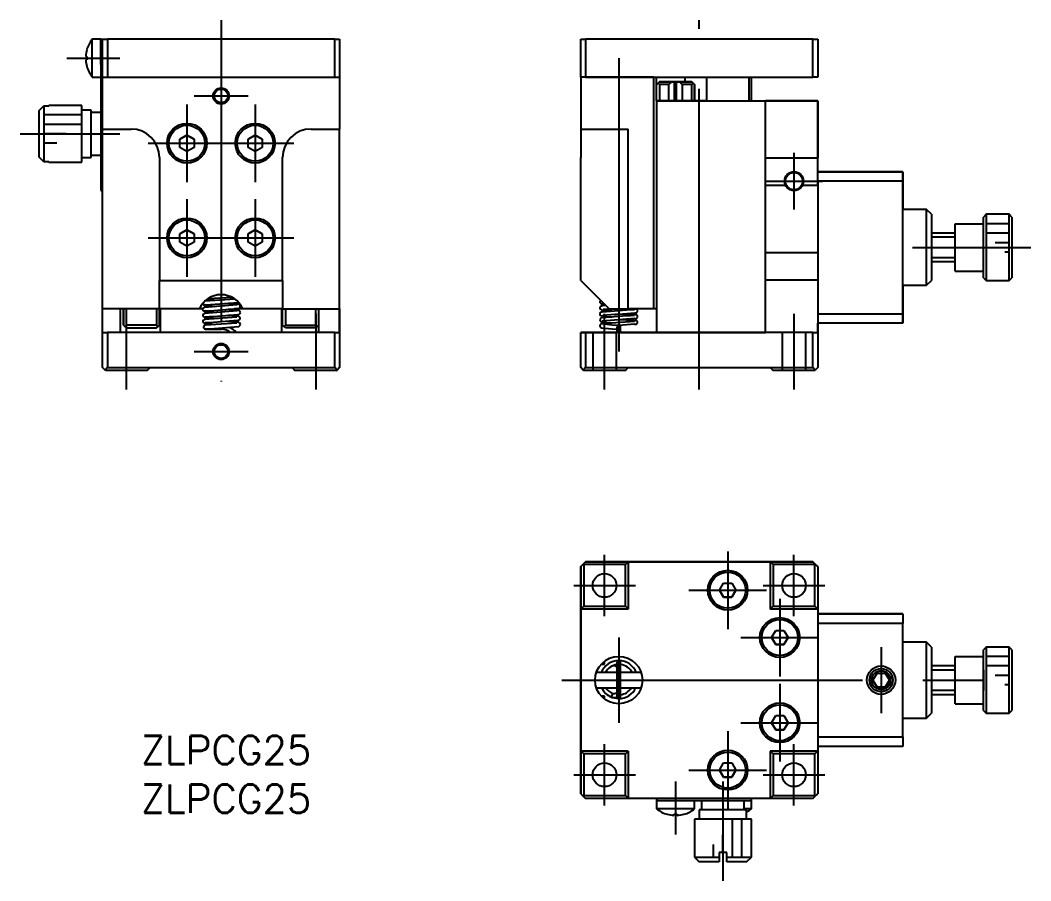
# Model space of a CAD drawing. Extents: x -72 to 149, y -67 to 79.
# Drawn here: x -71.7 to 35, y -66.9 to 24 of the extents above; entities that cross this region are included whole.
import ezdxf

# ---------------------------------------------------------------- set-up
doc = ezdxf.new("R2010")
doc.units = 0
doc.linetypes.add('CENTER', pattern=[50.8, 31.75, -6.35, 6.35, -6.35])
doc.linetypes.add('DASHED', pattern=[19.05, 12.7, -6.35])
doc.layers.get('0').update_dxf_attribs({"linetype": 'CONTINUOUS'})
doc.layers.add('CENTER', color=1, linetype='CENTER')
doc.styles.get("Standard").update_dxf_attribs({"font": 'txt.shx', "height": 3, "bigfont": 'bigfont.shx'})

msp = doc.modelspace()

# ---------------------------------------------------------------- linework, layer by layer
at = {"color": 7, "linetype": 'CONTINUOUS'}
for p, q in [((-64.09, 18), (-64.09, 22)), ((-63.19, 22), (-64.09, 22)), ((-63.19, 19.32), (-63.19, 22)), ((-63.19, 22), (-62.99, 22)), ((-63.19, 22), (-63.19, 19.32)), ((-62.99, 18), (-62.99, 22)), ((-62.99, 22), (-62.49, 22)), ((-38.49, 22), (-62.49, 22)), ((-62.49, 22), (-62.49, 18)), ((-38.49, 22), (-37.99, 22)), ((-38.49, 18), (-38.49, 22)), ((-37.99, 22), (-37.99, 18)), ((-12.5, 18), (-12.5, 22)), ((-12.5, 22), (-12, 22)), ((12, 22), (-12, 22)), ((-12, 22), (-12, 18)), ((12, 18), (12, 22)), ((12, 22), (12.5, 22)), ((12.5, 22), (12.5, 18)), ((-64.67, 20.89), (-64.66, 20.89)), ((-64.78, 20.18), (-64.66, 20.18)), ((-64.66, 19.82), (-64.78, 19.82)), ((-64.66, 20.18), (-64.66, 19.82)), ((-63.19, 19.32), (-63.19, 7.32)), ((-64.66, 19.11), (-64.67, 19.11)), ((-64.09, 18), (-63.19, 18)), ((-62.99, 12.5), (-62.99, 18)), ((-62.99, 18), (-62.49, 18)), ((-62.49, 18), (-51.57, 18)), ((-62.49, 18), (-51.57, 18)), ((-51.57, 18), (-49.42, 18)), ((-51.57, 18), (-49.42, 18)), ((-49.42, 18), (-38.49, 18)), ((-49.42, 18), (-38.49, 18)), ((-38.49, 18), (-37.99, 18)), ((-37.99, 18), (-37.99, 12.5)), ((-12.5, 18), (-12.5, 12.5)), ((-12, 18), (-12.5, 18)), ((-12, 18), (-4.8, 18)), ((-4.8, 18), (-12, 18)), ((-4.8, -6.5), (-4.8, 18)), ((-4.8, 18), (1.93, 18)), ((-4.5, 15.5), (-4.5, 18)), ((-4.35, 17.35), (-4.5, 17.2)), ((-4.2, 17.5), (-4.35, 17.35)), ((-4.35, 17.35), (-4.2, 17.2)), ((-3.3, 17.5), (-4.2, 17.5)), ((-4.2, 17.5), (-2.9, 17.5)), ((-4.2, 17.2), (-4.2, 15.5)), ((-3.2, 17.2), (-4.2, 17.2)), ((-2.4, 17.5), (-3.3, 17.5)), ((-3.2, 17.2), (-2.9, 17.5)), ((-3.2, 15.5), (-3.2, 17.2)), ((-2.9, 17.5), (-2.6, 17.5)), ((-2.6, 15.5), (-2.6, 17.5)), ((-2.6, 15.5), (-2.6, 17.5)), ((-2.6, 17.5), (-2.4, 17.5)), ((-2.4, 15.5), (-2.4, 17.5)), ((-1.7, 17.5), (-2.4, 17.5)), ((-2.4, 17.5), (-2.1, 17.5)), ((-2.1, 17.5), (-0.8, 17.5)), ((-2.1, 17.5), (-1.8, 17.2)), ((-1.8, 17.2), (-1.8, 15.5)), ((-0.8, 17.2), (-1.8, 17.2)), ((-0.8, 17.5), (-1.7, 17.5)), ((-1.5, 17.5), (-1.5, 18)), ((-0.8, 17.5), (-0.65, 17.35)), ((-0.65, 17.35), (-0.8, 17.5)), ((-0.8, 17.2), (-0.65, 17.35)), ((-0.8, 15.5), (-0.8, 17.2)), ((-0.65, 17.35), (-0.5, 17.2)), ((-0.5, 17.2), (-0.65, 17.35)), ((-0.5, 15.5), (-0.5, 17.2)), ((-0.5, 17.2), (-0.5, 15.5)), ((0.75, 18), (0.75, 15.5)), ((1.93, 18), (4.08, 18)), ((4.08, 18), (12, 18)), ((5.25, 15.5), (5.25, 18)), ((5.5, 15.5), (5.5, 18)), ((12.5, 18), (12, 18)), ((-69.69, 14.47), (-69.19, 14.97)), ((-69.19, 14.97), (-69.19, 9.03)), ((-69.19, 14.97), (-68.69, 14.97)), ((-65.19, 15), (-68.69, 15)), ((-68.69, 14.97), (-68.69, 15)), ((-65.19, 9), (-65.19, 15)), ((-4.5, 15.5), (-4.5, -9)), ((-4.5, 15.5), (7, 15.5)), ((-0.5, 15.5), (-4.5, 15.5)), ((0, 15.5), (-0.5, 15.5)), ((-0.5, 15.5), (0, 15.5)), ((-0.5, 15.5), (0, 15.5)), ((0.75, 15.5), (0, 15.5)), ((0, 15.5), (5.5, 15.5)), ((0, 15.5), (0.75, 15.5)), ((5.25, 15.5), (5.5, 15.5)), ((5.5, 15.5), (5.25, 15.5)), ((5.5, 15.5), (7, 15.5)), ((7, -9), (7, 15.5)), ((7, 9.47), (7, 15.5)), ((7, 15.5), (12.5, 15.5)), ((12.5, 15.5), (7, 15.5)), ((12.5, 9.47), (12.5, 15.5)), ((12.5, 15.5), (12.5, 9.47)), ((-69.69, 9.53), (-69.69, 14.47)), ((-65.19, 14), (-69.19, 14)), ((-64.19, 14.5), (-65.19, 14.5)), ((-64.19, 9.5), (-64.19, 14.5)), ((-63.19, 14.25), (-64.19, 14.25)), ((-65.19, 13), (-69.19, 13)), ((-66.84, 12), (-69.19, 12)), ((-62.99, -6.5), (-62.99, 12.5)), ((-62.99, 12.5), (-59.99, 12.5)), ((-54.09, 11.87), (-54.84, 11.43)), ((-54.84, 11.43), (-54.09, 11.87)), ((-53.34, 11.43), (-54.09, 11.87)), ((-54.09, 11.87), (-53.34, 11.43)), ((-46.89, 11.87), (-47.64, 11.43)), ((-47.64, 11.43), (-46.89, 11.87)), ((-46.14, 11.43), (-46.89, 11.87)), ((-46.89, 11.87), (-46.14, 11.43)), ((-40.99, 12.5), (-37.99, 12.5)), ((-37.99, -6.5), (-37.99, 12.5)), ((-12.5, 12.5), (-12.5, 9.5)), ((-12.5, 12.5), (-7.5, 12.5)), ((-7.5, -6.5), (-7.5, 12.5)), ((12.5, 12.5), (12.5, 9.5)), ((12.5, 12.5), (12.5, 9.5)), ((-67.84, 11), (-69.19, 11)), ((-54.84, 10.57), (-54.84, 11.43)), ((-53.34, 11.43), (-53.34, 10.57)), ((-47.64, 10.57), (-47.64, 11.43)), ((-46.14, 11.43), (-46.14, 10.57)), ((-64.19, 9.75), (-63.19, 9.75)), ((-54.09, 10.13), (-54.84, 10.57)), ((-53.34, 10.57), (-54.09, 10.13)), ((-46.89, 10.13), (-47.64, 10.57)), ((-46.14, 10.57), (-46.89, 10.13)), ((7, 5.9), (7, 10.1)), ((7, 9.47), (7, 10.1)), ((-69.19, 9.03), (-69.69, 9.53)), ((-68.69, 9.03), (-69.19, 9.03)), ((-68.69, 9), (-68.69, 9.03)), ((-68.69, 9), (-65.19, 9)), ((-65.19, 9.5), (-64.19, 9.5)), ((-56.99, 9.5), (-56.99, -3.5)), ((-43.99, -3.5), (-43.99, 9.5)), ((-12.5, -3.5), (-12.5, 9.5)), ((7, 9.47), (12.5, 9.47)), ((12.5, 8), (12.5, 9.47)), ((12.5, 7.55), (12.5, 9.47)), ((21.5, 8), (12.5, 8)), ((12.5, 8), (21.5, 8)), ((12.5, 7), (12.5, 7.55)), ((12.5, 7), (12.5, 7.55)), ((21.5, 7), (21.5, 8)), ((21.5, 8), (21.5, 7)), ((-63.19, 7.32), (-63.19, 6)), ((7, -0.53), (7, 6.53)), ((9.12, 6.53), (7, 6.53)), ((7, 5.9), (7, 6.53)), ((12.5, 6.53), (10.88, 6.53)), ((21.5, 7), (12.5, 7)), ((12.5, 6.53), (12.5, 7)), ((12.5, 7), (12.5, 6.53)), ((12.5, 6.53), (12.5, -0.53)), ((12.5, 6.53), (12.5, -0.53)), ((21.5, 4), (21.5, 7.1)), ((21.5, 4.09), (21.5, 7.1)), ((21.5, 2.9), (21.5, 7.1)), ((21.5, 2.9), (21.5, 7.1)), ((21.5, -7), (21.5, 7)), ((21.5, 7), (21.5, 4)), ((-63.19, 6), (-62.99, 6)), ((24, 4), (21.5, 4)), ((24, -4), (24, 4)), ((24.5, 3.5), (24, 4)), ((24.5, 3.5), (24.5, -3.5)), ((24.5, 3.5), (24.5, 1.5)), ((30.3, 3.5), (30, 3.2)), ((30.3, 3.5), (30.3, -3.5)), ((32.7, 3.5), (30.3, 3.5)), ((32.7, -3.5), (32.7, 3.5)), ((33, 3.2), (32.7, 3.5)), ((27, -2.5), (27, 2.5)), ((27, 2.5), (30, 2.5)), ((30, -3.2), (30, 3.2)), ((32.7, 2.5), (30.3, 2.5)), ((33, 3.2), (33, -3.2)), ((33, 3.2), (33, -3.2)), ((-54.09, 1.87), (-54.84, 1.43)), ((-54.84, 1.43), (-54.09, 1.87)), ((-54.84, 0.57), (-54.84, 1.43)), ((-53.34, 1.43), (-54.09, 1.87)), ((-54.09, 1.87), (-53.34, 1.43)), ((-53.34, 1.43), (-53.34, 0.57)), ((-46.89, 1.87), (-47.64, 1.43)), ((-47.64, 1.43), (-46.89, 1.87)), ((-47.64, 0.57), (-47.64, 1.43)), ((-46.14, 1.43), (-46.89, 1.87)), ((-46.89, 1.87), (-46.14, 1.43)), ((-46.14, 1.43), (-46.14, 0.57)), ((27, 1.5), (24.5, 1.5)), ((32.7, 1.5), (30.3, 1.5)), ((-54.09, 0.13), (-54.84, 0.57)), ((-53.34, 0.57), (-54.09, 0.13)), ((-46.89, 0.13), (-47.64, 0.57)), ((-46.14, 0.57), (-46.89, 0.13)), ((7, -4.1), (7, 0.1)), ((7, -0.53), (7, 0.1)), ((32.7, 0.5), (31.25, 0.5)), ((7, -0.53), (12.5, -0.53)), ((12.5, -0.53), (12.5, -3.47)), ((32.7, -0.5), (32.25, -0.5)), ((24.5, -1.5), (27, -1.5)), ((24.5, -1.5), (24.5, -3.5)), ((21.5, -7.1), (21.5, -2.9)), ((21.5, -7.1), (21.5, -2.9)), ((27, -2.5), (30, -2.5)), ((30, -3.2), (30.3, -3.5)), ((32.7, -3.5), (33, -3.2)), ((-56.99, -3.5), (-43.99, -3.5)), ((-56.99, -6.5), (-56.99, -3.5)), ((-43.99, -3.5), (-43.99, -6.5)), ((-12.5, -3.5), (-9.5, -6.5)), ((7, -9), (7, -3.47)), ((12.5, -3.47), (7, -3.47)), ((7, -4.1), (7, -3.47)), ((12.5, -3.47), (12.5, -7)), ((12.5, -3.47), (12.5, -7)), ((21.5, -4), (24, -4)), ((21.5, -7.1), (21.5, -4)), ((21.5, -7.1), (21.5, -4)), ((21.5, -4), (21.5, -7)), ((24, -4), (24.5, -3.5)), ((30.3, -3.5), (32.7, -3.5)), ((-51.86, -5.41), (-49.4, -5.26)), ((-49.3, -5.31), (-49.73, -5.28)), ((-49.05, -5.46), (-52.22, -5.69)), ((-52.1, -6.06), (-48.66, -5.81)), ((-52.03, -5.53), (-51.17, -5.59)), ((-48.62, -6.03), (-48.73, -6)), ((-48.53, -6.07), (-48.62, -6.03)), ((-48.59, -6.42), (-48.5, -6.36)), ((-48.47, -6.16), (-48.53, -6.07)), ((-48.5, -6.36), (-48.46, -6.26)), ((-48.46, -6.26), (-48.47, -6.16)), ((-10.49, -5.69), (-10.5, -5.7)), ((-10.5, -5.7), (-10.5, -5.71)), ((-10.5, -5.71), (-10.5, -5.72)), ((-10.5, -5.72), (-10.5, -5.73)), ((-10.5, -5.72), (-10.5, -5.72)), ((-10.5, -5.73), (-10.5, -5.74)), ((-10.5, -5.74), (-10.5, -5.75)), ((-10.5, -5.74), (-10.5, -5.74)), ((-10.5, -5.75), (-10.5, -5.76)), ((-10.5, -5.75), (-10.5, -5.75)), ((-10.5, -5.76), (-10.5, -5.77)), ((-10.5, -5.76), (-10.5, -5.76)), ((-10.5, -5.77), (-10.5, -5.78)), ((-10.5, -5.78), (-10.5, -5.79)), ((-10.5, -5.78), (-10.5, -5.78)), ((-10.5, -5.79), (-10.5, -5.8)), ((-10.5, -5.8), (-10.49, -5.8)), ((-10.49, -6.32), (-10.5, -6.43)), ((-10.48, -5.67), (-10.49, -5.68)), ((-10.49, -5.68), (-10.49, -5.69)), ((-10.49, -5.69), (-10.49, -5.69)), ((-10.49, -5.8), (-10.49, -5.81)), ((-10.49, -5.81), (-10.49, -5.82)), ((-10.49, -5.82), (-10.48, -5.83)), ((-10.43, -6.24), (-10.49, -6.32)), ((-10.48, -5.66), (-10.48, -5.67)), ((-10.47, -5.66), (-10.48, -5.66)), ((-10.48, -5.83), (-10.48, -5.84)), ((-10.48, -5.84), (-10.47, -5.85)), ((-10.46, -5.63), (-10.47, -5.64)), ((-10.47, -5.64), (-10.47, -5.65)), ((-10.47, -5.65), (-10.47, -5.66)), ((-10.47, -5.85), (-10.47, -5.86)), ((-10.47, -5.86), (-10.45, -5.87)), ((-10.45, -5.63), (-10.46, -5.63)), ((-10.44, -5.62), (-10.45, -5.63)), ((-10.45, -5.87), (-10.44, -5.89)), ((-10.43, -5.61), (-10.44, -5.62)), ((-10.44, -5.89), (-10.41, -5.91)), ((-10.41, -5.59), (-10.43, -5.6)), ((-10.43, -5.6), (-10.43, -5.61)), ((-10.33, -6.19), (-10.43, -6.24)), ((-10.41, -5.91), (-10.38, -5.93)), ((-10.38, -5.93), (-10.35, -5.95)), ((-10.35, -5.95), (-10.31, -5.96)), ((-10.21, -6.16), (-10.33, -6.19)), ((-10.31, -5.96), (-10.27, -5.97)), ((-10.27, -5.97), (-10.22, -5.98)), ((-10.22, -5.98), (-10.17, -5.99)), ((-10.11, -6.14), (-10.21, -6.16)), ((-10.17, -5.99), (-10.11, -6)), ((-10.11, -6), (-10.05, -6.01)), ((-9.99, -6.13), (-10.11, -6.14)), ((-10.05, -6.01), (-9.99, -6.01)), ((-9.88, -6.12), (-9.99, -6.13)), ((-56.99, -6.5), (-62.99, -6.5)), ((-62.99, -9), (-62.99, -6.5)), ((-61.09, -9), (-61.09, -6.5)), ((-61.09, -9), (-61.09, -6.5)), ((-60.79, -8.2), (-60.79, -6.5)), ((-60.79, -6.5), (-60.79, -8.2)), ((-60.49, -8.2), (-60.49, -6.5)), ((-57.29, -6.5), (-57.29, -8.2)), ((-52.79, -6.5), (-56.99, -6.5)), ((-56.99, -8.2), (-56.99, -6.5)), ((-56.89, -9), (-56.89, -6.5)), ((-56.89, -9), (-56.89, -6.5)), ((-52.45, -6.5), (-52.79, -6.5)), ((-52.27, -7.38), (-51.17, -7.5)), ((-52.26, -7.37), (-52.16, -7.35)), ((-48.82, -7.36), (-52.24, -7.62)), ((-48.78, -6.71), (-52.23, -6.98)), ((-48.2, -6.5), (-49.07, -6.5)), ((-48.71, -6.46), (-48.59, -6.42)), ((-48.69, -7.08), (-48.58, -7.04)), ((-48.55, -6.7), (-48.67, -6.65)), ((-48.52, -7.36), (-48.63, -7.3)), ((-48.58, -7.04), (-48.5, -6.98)), ((-48.47, -6.78), (-48.55, -6.7)), ((-48.46, -7.45), (-48.52, -7.36)), ((-48.5, -6.98), (-48.45, -6.88)), ((-48.45, -6.88), (-48.47, -6.78)), ((-48.46, -7.55), (-48.46, -7.45)), ((-43.99, -6.5), (-48.2, -6.5)), ((-44.09, -9), (-44.09, -6.5)), ((-43.99, -6.5), (-37.99, -6.5)), ((-43.99, -8.2), (-43.99, -6.5)), ((-43.69, -6.5), (-43.69, -8.2)), ((-40.49, -8.2), (-40.49, -6.5)), ((-40.19, -6.5), (-40.19, -9)), ((-37.99, -9), (-37.99, -6.5)), ((-37.99, -6.5), (-37.99, -9)), ((-10.5, -6.43), (-10.44, -6.52)), ((-10.44, -6.89), (-10.5, -6.98)), ((-10.5, -6.98), (-10.49, -7.08)), ((-10.49, -7.08), (-10.42, -7.18)), ((-10.44, -6.52), (-10.33, -6.59)), ((-10.34, -6.83), (-10.44, -6.89)), ((-10.42, -7.18), (-10.3, -7.23)), ((-10.28, -7.44), (-10.38, -7.48)), ((-10.21, -6.79), (-10.34, -6.83)), ((-10.14, -6.53), (-9.51, -6.49)), ((-9.5, -6.5), (-7.5, -6.5)), ((-6.72, -7.11), (-8.5, -7.04)), ((-4.8, -6.5), (-7.5, -6.5)), ((-6.72, -6.51), (-6.84, -6.54)), ((-6.81, -6.91), (-6.69, -6.91)), ((-6.72, -6.5), (-6.72, -6.5)), ((-6.71, -6.51), (-6.72, -6.51)), ((-6.71, -7.11), (-6.72, -7.11)), ((-6.71, -6.51), (-6.71, -6.51)), ((-6.7, -6.51), (-6.71, -6.51)), ((-6.71, -7.11), (-6.71, -7.11)), ((-6.7, -7.11), (-6.71, -7.11)), ((-6.69, -6.51), (-6.7, -6.51)), ((-6.69, -7.11), (-6.7, -7.11)), ((-6.68, -6.51), (-6.69, -6.51)), ((-6.69, -6.91), (-6.68, -6.9)), ((-6.68, -7.11), (-6.69, -7.11)), ((-6.68, -6.51), (-6.68, -6.51)), ((-6.67, -6.51), (-6.68, -6.51)), ((-6.68, -6.9), (-6.67, -6.9)), ((-6.68, -7.11), (-6.68, -7.11)), ((-6.67, -7.11), (-6.68, -7.11)), ((-6.66, -6.51), (-6.67, -6.51)), ((-6.67, -6.9), (-6.66, -6.9)), ((-6.66, -7.12), (-6.67, -7.11)), ((-6.65, -6.52), (-6.66, -6.51)), ((-6.66, -6.9), (-6.65, -6.9)), ((-6.66, -6.9), (-6.66, -6.9)), ((-6.65, -7.12), (-6.66, -7.12)), ((-6.64, -6.52), (-6.65, -6.52)), ((-6.65, -6.9), (-6.64, -6.89)), ((-6.65, -7.12), (-6.65, -7.12)), ((-6.64, -7.13), (-6.65, -7.12)), ((-6.64, -6.52), (-6.64, -6.52)), ((-6.63, -6.53), (-6.64, -6.52)), ((-6.64, -6.89), (-6.63, -6.89)), ((-6.63, -7.13), (-6.64, -7.13)), ((-6.62, -6.53), (-6.63, -6.53)), ((-6.63, -6.89), (-6.62, -6.88)), ((-6.63, -6.89), (-6.63, -6.89)), ((-6.62, -7.13), (-6.63, -7.13)), ((-6.61, -6.53), (-6.62, -6.53)), ((-6.62, -6.88), (-6.61, -6.88)), ((-6.61, -7.14), (-6.62, -7.13)), ((-6.6, -6.54), (-6.61, -6.53)), ((-6.61, -6.88), (-6.6, -6.87)), ((-6.6, -7.14), (-6.61, -7.14)), ((-6.59, -6.55), (-6.6, -6.54)), ((-6.6, -6.87), (-6.59, -6.87)), ((-6.59, -7.15), (-6.6, -7.14)), ((-6.59, -6.55), (-6.59, -6.55)), ((-6.58, -6.56), (-6.59, -6.55)), ((-6.59, -6.87), (-6.58, -6.86)), ((-6.59, -7.15), (-6.59, -7.15)), ((-6.58, -7.16), (-6.59, -7.15)), ((-6.59, -7.46), (-6.58, -7.46)), ((-6.59, -7.47), (-6.59, -7.46)), ((-6.57, -6.56), (-6.58, -6.56)), ((-6.58, -6.85), (-6.57, -6.85)), ((-6.58, -6.86), (-6.58, -6.85)), ((-6.57, -7.17), (-6.58, -7.16)), ((-6.58, -7.46), (-6.57, -7.45)), ((-6.56, -6.57), (-6.57, -6.56)), ((-6.57, -6.85), (-6.56, -6.84)), ((-6.56, -7.18), (-6.57, -7.17)), ((-6.57, -7.45), (-6.56, -7.44)), ((-6.55, -6.58), (-6.56, -6.57)), ((-6.56, -6.83), (-6.55, -6.82)), ((-6.56, -6.84), (-6.56, -6.83)), ((-6.56, -7.18), (-6.56, -7.18)), ((-6.55, -7.19), (-6.56, -7.18)), ((-6.56, -7.43), (-6.55, -7.43)), ((-6.56, -7.44), (-6.56, -7.43)), ((-6.55, -6.59), (-6.55, -6.58)), ((-6.54, -6.59), (-6.55, -6.59)), ((-6.55, -6.82), (-6.54, -6.82)), ((-6.54, -7.2), (-6.55, -7.19)), ((-6.55, -7.43), (-6.54, -7.42)), ((-6.54, -6.6), (-6.54, -6.59)), ((-6.53, -6.61), (-6.54, -6.6)), ((-6.54, -6.81), (-6.53, -6.8)), ((-6.54, -6.82), (-6.54, -6.81)), ((-6.54, -7.21), (-6.54, -7.2)), ((-6.53, -7.21), (-6.54, -7.21)), ((-6.54, -7.41), (-6.53, -7.4)), ((-6.54, -7.42), (-6.54, -7.41)), ((-6.53, -6.62), (-6.53, -6.61)), ((-6.52, -6.63), (-6.53, -6.62)), ((-6.53, -6.79), (-6.52, -6.78)), ((-6.53, -6.8), (-6.53, -6.79)), ((-6.53, -7.22), (-6.53, -7.21)), ((-6.52, -7.23), (-6.53, -7.22)), ((-6.53, -7.39), (-6.52, -7.38)), ((-6.53, -7.4), (-6.53, -7.39)), ((-6.52, -6.63), (-6.52, -6.63)), ((-6.51, -6.64), (-6.52, -6.63)), ((-6.52, -6.77), (-6.51, -6.76)), ((-6.52, -6.78), (-6.52, -6.77)), ((-6.52, -7.24), (-6.52, -7.23)), ((-6.52, -7.25), (-6.52, -7.24)), ((-6.51, -7.26), (-6.52, -7.25)), ((-6.52, -7.36), (-6.51, -7.36)), ((-6.52, -7.37), (-6.52, -7.36)), ((-6.52, -7.38), (-6.52, -7.37)), ((-6.51, -6.65), (-6.51, -6.64)), ((-6.51, -6.66), (-6.51, -6.65)), ((-6.51, -6.67), (-6.51, -6.66)), ((-6.51, -6.67), (-6.51, -6.67)), ((-6.51, -6.68), (-6.51, -6.67)), ((-6.5, -6.69), (-6.51, -6.68)), ((-6.51, -6.72), (-6.5, -6.71)), ((-6.51, -6.73), (-6.51, -6.72)), ((-6.51, -6.74), (-6.51, -6.73)), ((-6.51, -6.74), (-6.51, -6.74)), ((-6.51, -6.75), (-6.51, -6.74)), ((-6.51, -6.76), (-6.51, -6.75)), ((-6.51, -7.26), (-6.51, -7.26)), ((-6.51, -7.27), (-6.51, -7.26)), ((-6.51, -7.28), (-6.51, -7.27)), ((-6.51, -7.29), (-6.51, -7.28)), ((-6.51, -7.29), (-6.51, -7.29)), ((-6.51, -7.3), (-6.51, -7.29)), ((-6.51, -7.31), (-6.51, -7.3)), ((-6.51, -7.32), (-6.51, -7.31)), ((-6.51, -7.32), (-6.51, -7.32)), ((-6.51, -7.33), (-6.51, -7.32)), ((-6.51, -7.34), (-6.51, -7.33)), ((-6.51, -7.35), (-6.51, -7.34)), ((-6.51, -7.36), (-6.51, -7.35)), ((-6.5, -6.7), (-6.5, -6.69)), ((-6.5, -6.71), (-6.5, -6.7)), ((-6.5, -6.71), (-6.5, -6.71)), ((-4.5, -6.5), (-4.8, -6.5)), ((12.5, -7), (12.5, -9)), ((12.5, -7), (21.5, -7)), ((21.5, -7), (21.5, -8)), ((21.5, -8), (21.5, -7)), ((-60.79, -8.2), (-60.64, -8.35)), ((-60.49, -8.2), (-60.64, -8.35)), ((-60.64, -8.35), (-60.49, -8.5)), ((-57.29, -8.2), (-60.49, -8.2)), ((-60.49, -8.5), (-57.29, -8.5)), ((-57.14, -8.35), (-57.29, -8.2)), ((-57.29, -8.5), (-57.14, -8.35)), ((-57.14, -8.35), (-56.99, -8.2)), ((-52.27, -8.01), (-52.16, -7.98)), ((-52.27, -8.02), (-51.17, -8.13)), ((-48.82, -8), (-52.12, -8.21)), ((-48.74, -7.73), (-48.61, -7.69)), ((-48.6, -7.94), (-48.72, -7.91)), ((-48.63, -8.34), (-48.54, -8.29)), ((-48.61, -7.69), (-48.52, -7.63)), ((-48.5, -8.01), (-48.6, -7.94)), ((-48.54, -8.29), (-48.47, -8.21)), ((-48.52, -7.63), (-48.46, -7.55)), ((-48.45, -8.11), (-48.5, -8.01)), ((-48.47, -8.21), (-48.45, -8.11)), ((-43.84, -8.35), (-43.99, -8.2)), ((-43.84, -8.35), (-43.69, -8.2)), ((-43.69, -8.5), (-43.84, -8.35)), ((-43.69, -8.2), (-40.49, -8.2)), ((-40.49, -8.5), (-43.69, -8.5)), ((-40.49, -8.2), (-40.34, -8.35)), ((-40.34, -8.35), (-40.49, -8.5)), ((-40.19, -8.2), (-40.34, -8.35)), ((-10.46, -7.55), (-10.5, -7.64)), ((-10.5, -7.64), (-10.48, -7.75)), ((-10.49, -8.23), (-10.5, -8.24)), ((-10.5, -8.24), (-10.5, -8.25)), ((-10.5, -8.25), (-10.5, -8.26)), ((-10.5, -8.25), (-10.5, -8.25)), ((-10.5, -8.26), (-10.5, -8.27)), ((-10.5, -8.27), (-10.5, -8.28)), ((-10.5, -8.27), (-10.5, -8.27)), ((-10.5, -8.28), (-10.5, -8.29)), ((-10.5, -8.29), (-10.5, -8.3)), ((-10.5, -8.3), (-10.5, -8.31)), ((-10.5, -8.3), (-10.5, -8.3)), ((-10.5, -8.31), (-10.5, -8.32)), ((-10.5, -8.32), (-10.5, -8.33)), ((-10.5, -8.33), (-10.49, -8.33)), ((-10.48, -8.21), (-10.49, -8.22)), ((-10.49, -8.22), (-10.49, -8.23)), ((-10.49, -8.23), (-10.49, -8.23)), ((-10.49, -8.33), (-10.49, -8.34)), ((-10.49, -8.34), (-10.49, -8.35)), ((-10.49, -8.35), (-10.49, -8.36)), ((-10.49, -8.36), (-10.48, -8.36)), ((-10.48, -7.75), (-10.41, -7.82)), ((-10.47, -8.19), (-10.48, -8.2)), ((-10.48, -8.2), (-10.48, -8.21)), ((-10.48, -8.2), (-10.48, -8.2)), ((-10.48, -8.36), (-10.48, -8.37)), ((-10.48, -8.37), (-10.47, -8.38)), ((-10.46, -8.17), (-10.47, -8.18)), ((-10.47, -8.18), (-10.47, -8.19)), ((-10.47, -8.38), (-10.47, -8.39)), ((-10.47, -8.39), (-10.46, -8.4)), ((-10.38, -7.48), (-10.46, -7.55)), ((-10.45, -8.17), (-10.46, -8.17)), ((-10.46, -8.4), (-10.46, -8.41)), ((-10.46, -8.41), (-10.45, -8.41)), ((-10.44, -8.15), (-10.45, -8.16)), ((-10.45, -8.16), (-10.45, -8.17)), ((-10.45, -8.41), (-10.44, -8.42)), ((-10.43, -8.15), (-10.44, -8.15)), ((-10.44, -8.42), (-10.44, -8.43)), ((-10.44, -8.43), (-10.43, -8.44)), ((-10.42, -8.13), (-10.43, -8.14)), ((-10.43, -8.14), (-10.43, -8.15)), ((-10.43, -8.44), (-10.42, -8.44)), ((-10.41, -8.13), (-10.42, -8.13)), ((-10.42, -8.44), (-10.41, -8.45)), ((-10.41, -7.82), (-10.29, -7.87)), ((-10.4, -8.12), (-10.41, -8.13)), ((-10.41, -8.45), (-10.4, -8.45)), ((-10.39, -8.12), (-10.4, -8.12)), ((-10.4, -8.45), (-10.4, -8.46)), ((-10.4, -8.46), (-10.39, -8.46)), ((-10.38, -8.11), (-10.39, -8.12)), ((-10.39, -8.46), (-10.38, -8.47)), ((-10.37, -8.11), (-10.38, -8.11)), ((-10.38, -8.47), (-10.37, -8.47)), ((-10.37, -8.1), (-10.37, -8.11)), ((-10.36, -8.1), (-10.37, -8.1)), ((-10.37, -8.47), (-10.36, -8.47)), ((-10.35, -8.09), (-10.36, -8.1)), ((-10.36, -8.47), (-10.35, -8.48)), ((-10.34, -8.09), (-10.35, -8.09)), ((-10.35, -8.48), (-10.34, -8.48)), ((-10.35, -8.48), (-10.35, -8.48)), ((-10.33, -8.09), (-10.34, -8.09)), ((-10.34, -8.48), (-10.33, -8.48)), ((-10.32, -8.09), (-10.33, -8.09)), ((-10.33, -8.48), (-10.32, -8.48)), ((-10.31, -8.09), (-10.32, -8.09)), ((-10.32, -8.48), (-10.31, -8.48)), ((-10.31, -8.09), (-10.31, -8.09)), ((-10.3, -8.09), (-10.31, -8.09)), ((-10.31, -8.48), (-9.21, -8.61)), ((-10.29, -8.08), (-10.3, -8.09)), ((-10.28, -8.09), (-10.29, -8.08)), ((-9.18, -8.21), (-10.29, -8.09)), ((-6.85, -7.83), (-10.28, -8.09)), ((-8.51, -8.25), (-9.18, -8.21)), ((-8.7, -8.45), (-8.7, -9)), ((-6.84, -7.72), (-8.53, -7.64)), ((-6.83, -8.12), (-8.51, -8.25)), ((-8.3, -9), (-8.3, -8.45)), ((-6.84, -7.72), (-6.72, -7.71)), ((-6.83, -8.12), (-6.69, -8.11)), ((-6.81, -7.53), (-6.69, -7.51)), ((-6.72, -7.71), (-6.72, -7.71)), ((-6.71, -7.71), (-6.72, -7.71)), ((-6.7, -7.71), (-6.71, -7.71)), ((-6.69, -7.71), (-6.7, -7.71)), ((-6.69, -7.51), (-6.68, -7.51)), ((-6.69, -7.72), (-6.69, -7.71)), ((-6.68, -7.72), (-6.69, -7.72)), ((-6.69, -8.11), (-6.68, -8.11)), ((-6.68, -7.51), (-6.67, -7.51)), ((-6.67, -7.72), (-6.68, -7.72)), ((-6.68, -8.11), (-6.67, -8.11)), ((-6.67, -7.51), (-6.66, -7.5)), ((-6.67, -7.51), (-6.67, -7.51)), ((-6.66, -7.72), (-6.67, -7.72)), ((-6.67, -8.11), (-6.66, -8.11)), ((-6.67, -8.11), (-6.67, -8.11)), ((-6.66, -7.5), (-6.65, -7.5)), ((-6.66, -7.72), (-6.66, -7.72)), ((-6.65, -7.73), (-6.66, -7.72)), ((-6.66, -8.11), (-6.65, -8.1)), ((-6.65, -7.5), (-6.64, -7.5)), ((-6.64, -7.73), (-6.65, -7.73)), ((-6.65, -8.1), (-6.64, -8.1)), ((-6.65, -8.1), (-6.65, -8.1)), ((-6.64, -7.49), (-6.63, -7.49)), ((-6.64, -7.5), (-6.64, -7.49)), ((-6.63, -7.73), (-6.64, -7.73)), ((-6.64, -8.1), (-6.63, -8.09)), ((-6.63, -7.49), (-6.62, -7.49)), ((-6.62, -7.74), (-6.63, -7.73)), ((-6.63, -8.09), (-6.62, -8.09)), ((-6.62, -7.49), (-6.61, -7.48)), ((-6.61, -7.74), (-6.62, -7.74)), ((-6.62, -8.09), (-6.61, -8.09)), ((-6.61, -7.48), (-6.6, -7.48)), ((-6.6, -7.75), (-6.61, -7.74)), ((-6.61, -8.09), (-6.6, -8.08)), ((-6.6, -7.48), (-6.59, -7.47)), ((-6.6, -7.75), (-6.6, -7.75)), ((-6.59, -7.76), (-6.6, -7.75)), ((-6.6, -8.07), (-6.59, -8.07)), ((-6.6, -8.08), (-6.6, -8.07)), ((-6.58, -7.76), (-6.59, -7.76)), ((-6.59, -8.07), (-6.58, -8.06)), ((-6.57, -7.77), (-6.58, -7.76)), ((-6.58, -8.06), (-6.57, -8.05)), ((-6.56, -7.78), (-6.57, -7.77)), ((-6.57, -8.05), (-6.56, -8.04)), ((-6.57, -8.05), (-6.57, -8.05)), ((-6.56, -7.79), (-6.56, -7.78)), ((-6.55, -7.79), (-6.56, -7.79)), ((-6.56, -8.04), (-6.55, -8.03)), ((-6.55, -7.8), (-6.55, -7.79)), ((-6.54, -7.81), (-6.55, -7.8)), ((-6.55, -8.02), (-6.54, -8.01)), ((-6.55, -8.03), (-6.55, -8.02)), ((-6.53, -7.82), (-6.54, -7.81)), ((-6.54, -8.01), (-6.53, -8)), ((-6.53, -7.82), (-6.53, -7.82)), ((-6.53, -7.83), (-6.53, -7.82)), ((-6.52, -7.84), (-6.53, -7.83)), ((-6.53, -8), (-6.52, -7.99)), ((-6.53, -8), (-6.53, -8)), ((-6.52, -7.85), (-6.52, -7.84)), ((-6.51, -7.86), (-6.52, -7.85)), ((-6.52, -7.97), (-6.51, -7.96)), ((-6.52, -7.98), (-6.52, -7.97)), ((-6.52, -7.99), (-6.52, -7.98)), ((-6.51, -7.87), (-6.51, -7.86)), ((-6.51, -7.87), (-6.51, -7.87)), ((-6.51, -7.88), (-6.51, -7.87)), ((-6.51, -7.89), (-6.51, -7.88)), ((-6.51, -7.9), (-6.51, -7.89)), ((-6.51, -7.9), (-6.51, -7.9)), ((-6.51, -7.91), (-6.51, -7.9)), ((-6.51, -7.92), (-6.51, -7.91)), ((-6.51, -7.93), (-6.51, -7.92)), ((-6.51, -7.94), (-6.51, -7.93)), ((-6.51, -7.94), (-6.51, -7.94)), ((-6.51, -7.95), (-6.51, -7.94)), ((-6.51, -7.96), (-6.51, -7.95)), ((12.5, -9), (12.5, -8)), ((21.5, -8), (12.5, -8)), ((-62.99, -12.7), (-62.99, -9)), ((-62.99, -9), (-62.49, -9)), ((-38.49, -9), (-62.49, -9)), ((-62.49, -9), (-62.49, -12.7)), ((-59.24, -9), (-61.74, -9)), ((-60.49, -9), (-61.74, -9)), ((-59.24, -9), (-60.49, -9)), ((-50.49, -9), (-52.99, -9)), ((-51.65, -8.65), (-50.45, -8.65)), ((-49.46, -9), (-51.65, -9)), ((-47.99, -9), (-50.49, -9)), ((-47.99, -9), (-48.89, -9)), ((-39.24, -9), (-41.74, -9)), ((-40.49, -9), (-41.74, -9)), ((-39.24, -9), (-40.49, -9)), ((-38.49, -9), (-37.99, -9)), ((-38.49, -12.7), (-38.49, -9)), ((-37.99, -9), (-37.99, -12.7)), ((-12.5, -12.7), (-12.5, -9)), ((-12, -9), (-12.5, -9)), ((-12.5, -9), (-12, -9)), ((-4.5, -9), (-12, -9)), ((-12, -9), (-8.7, -9)), ((-12, -9), (-12, -12.7)), ((-8.75, -9), (-11.25, -9)), ((-8.75, -9), (-11.25, -9)), ((-8.75, -9), (-11.25, -9)), ((-8.75, -9), (-11.25, -9)), ((-6, -9), (-11, -9)), ((-8.7, -9), (-11, -9)), ((-9.21, -8.61), (-9.21, -8.61)), ((-9.21, -8.61), (-8.7, -8.64)), ((-8.3, -9), (-4.5, -9)), ((-6, -9), (-8.3, -9)), ((7, -9), (-4.5, -9)), ((-4.5, -9), (7, -9)), ((12, -9), (7, -9)), ((11.25, -9), (8.75, -9)), ((11.25, -9), (8.75, -9)), ((12, -12.7), (12, -9)), ((12, -9), (12.5, -9)), ((12.5, -9), (12.5, -12.7)), ((-62.74, -12.95), (-62.99, -12.7)), ((-62.49, -12.7), (-62.74, -12.95)), ((-62.49, -12.7), (-57.99, -12.7)), ((-58.29, -13), (-57.99, -12.7)), ((-57.99, -12.7), (-42.99, -12.7)), ((-42.99, -12.7), (-38.49, -12.7)), ((-42.99, -12.7), (-42.69, -13)), ((-38.24, -12.95), (-38.49, -12.7)), ((-37.99, -12.7), (-38.24, -12.95)), ((-12.25, -12.95), (-12.5, -12.7)), ((-12, -12.7), (-12.25, -12.95)), ((-12, -12.7), (-7.5, -12.7)), ((-7.8, -13), (-7.5, -12.7)), ((-7.5, -12.7), (7.5, -12.7)), ((7.5, -12.7), (12, -12.7)), ((7.5, -12.7), (7.8, -13)), ((12.25, -12.95), (12, -12.7)), ((12.5, -12.7), (12.25, -12.95)), ((-62.69, -13), (-62.74, -12.95)), ((-58.29, -13), (-62.69, -13)), ((-38.29, -13), (-42.69, -13)), ((-38.29, -13), (-38.24, -12.95)), ((-12.2, -13), (-12.25, -12.95)), ((-7.8, -13), (-12.2, -13)), ((12.2, -13), (7.8, -13)), ((12.2, -13), (12.25, -12.95)), ((-12.5, -33.71), (-12, -33.21)), ((-12.25, -33.46), (-12.5, -33.71)), ((-12.5, -33.71), (-12.5, -44.99)), ((-12.5, -38.21), (-12.5, -33.71)), ((-12, -33.21), (-12.25, -33.46)), ((-12.2, -33.51), (-12.25, -33.46)), ((-12.2, -33.51), (-12.2, -37.91)), ((-7.8, -33.51), (-12.2, -33.51)), ((7, -33.21), (-12, -33.21)), ((-12, -33.21), (-7.5, -33.21)), ((-7.8, -33.51), (-7.5, -33.21)), ((-7.8, -37.91), (-7.8, -33.51)), ((-7.5, -33.21), (-7.5, -38.21)), ((-7.5, -33.21), (7.5, -33.21)), ((12, -33.21), (7, -33.21)), ((7.5, -33.21), (7.5, -38.21)), ((7.5, -33.21), (12, -33.21)), ((7.5, -33.21), (7.8, -33.51)), ((7.8, -33.51), (7.8, -37.91)), ((12.2, -33.51), (7.8, -33.51)), ((12.25, -33.46), (12, -33.21)), ((12.2, -33.51), (12.25, -33.46)), ((12.2, -37.91), (12.2, -33.51)), ((12.5, -33.71), (12.25, -33.46)), ((12.5, -33.71), (12.5, -38.21)), ((2.13, -36.21), (2.57, -35.46)), ((2.13, -36.21), (2.57, -36.96)), ((2.57, -36.96), (2.13, -36.21)), ((2.57, -35.46), (3.43, -35.46)), ((3.43, -35.46), (3.87, -36.21)), ((3.43, -36.96), (3.87, -36.21)), ((3.87, -36.21), (3.43, -36.96)), ((2.57, -36.96), (3.43, -36.96)), ((3.43, -36.96), (2.57, -36.96)), ((-12.5, -38.21), (-12.2, -37.91)), ((-12.5, -53.21), (-12.5, -38.21)), ((-7.5, -38.21), (-12.5, -38.21)), ((-12.2, -37.91), (-7.8, -37.91)), ((-7.5, -38.21), (-7.8, -37.91)), ((7.8, -37.91), (7.5, -38.21)), ((12.5, -38.21), (7.5, -38.21)), ((7.8, -37.91), (12.2, -37.91)), ((12.2, -37.91), (12.5, -38.21)), ((12.5, -38.21), (12.5, -53.21)), ((21.5, -38.71), (12.5, -38.71)), ((12.5, -38.71), (21.5, -38.71)), ((21.5, -38.71), (21.5, -39.71)), ((7.63, -41.21), (8.07, -40.46)), ((8.07, -40.46), (8.93, -40.46)), ((8.93, -40.46), (9.37, -41.21)), ((21.5, -39.71), (12.5, -39.71)), ((21.5, -51.71), (21.5, -39.71)), ((7.63, -41.21), (8.07, -41.96)), ((8.07, -41.96), (7.63, -41.21)), ((8.93, -41.96), (9.37, -41.21)), ((9.37, -41.21), (8.93, -41.96)), ((8.07, -41.96), (8.93, -41.96)), ((8.93, -41.96), (8.07, -41.96)), ((24, -41.71), (21.5, -41.71)), ((24, -49.71), (24, -41.71)), ((24.5, -42.21), (24, -41.71)), ((24.5, -42.21), (24.5, -49.21)), ((30.3, -42.21), (30, -42.51)), ((30, -45.71), (30, -42.51)), ((30, -44.61), (30, -42.51)), ((30.3, -42.21), (30.3, -45.71)), ((32.7, -42.21), (30.3, -42.21)), ((32.7, -45.71), (32.7, -42.21)), ((33, -42.51), (32.7, -42.21)), ((33, -42.51), (33, -45.71)), ((-10, -44.01), (-10, -43.71)), ((-10, -44.01), (-10, -43.71)), ((27, -48.21), (27, -43.21)), ((27, -43.21), (30, -43.21)), ((32.7, -43.21), (30.3, -43.21)), ((-10.33, -44.01), (-10, -44.01)), ((-9.11, -44.18), (-9.1, -44.18)), ((-9.11, -44.18), (-9.11, -44.18)), ((-9.11, -44.18), (-9.11, -44.18)), ((-9.11, -44.18), (-9.11, -44.18)), ((-9.11, -44.18), (-9.11, -44.18)), ((-9.11, -44.18), (-9.11, -44.18)), ((-9.1, -44.18), (-9.09, -44.18)), ((-9.1, -44.18), (-9.1, -44.18)), ((-9.1, -44.18), (-9.1, -44.18)), ((-9.1, -44.18), (-9.1, -44.18)), ((-9.1, -44.18), (-9.1, -44.18)), ((-9.1, -44.18), (-9.1, -44.18)), ((-9.1, -44.18), (-9.1, -44.18)), ((-9.09, -44.18), (-9.07, -44.17)), ((-9.07, -44.17), (-9.06, -44.17)), ((-9.06, -44.17), (-9.04, -44.17)), ((-9.04, -44.17), (-9.03, -44.16)), ((-9.03, -44.16), (-9.02, -44.16)), ((-9.02, -44.16), (-9, -44.16)), ((-9, -44.16), (-8.99, -44.16)), ((-8.99, -44.16), (-8.97, -44.16)), ((-8.97, -44.16), (-8.96, -44.17)), ((-8.96, -44.17), (-8.94, -44.17)), ((-8.94, -44.17), (-8.93, -44.17)), ((-8.93, -44.17), (-8.91, -44.18)), ((-8.91, -44.18), (-8.9, -44.18)), ((-8.9, -44.18), (-8.88, -44.19)), ((-8.88, -44.19), (-8.87, -44.19)), ((-8.87, -44.19), (-8.86, -44.2)), ((-8.86, -44.2), (-8.84, -44.21)), ((-8.84, -44.21), (-8.83, -44.22)), ((-8.83, -44.22), (-8.82, -44.23)), ((-8.82, -44.23), (-8.81, -44.23)), ((-8.81, -44.23), (-8.8, -44.24)), ((-8.8, -44.24), (-8.79, -44.26)), ((-8.79, -44.26), (-8.78, -44.27)), ((-8.78, -44.27), (-8.77, -44.28)), ((-8.77, -44.28), (-8.76, -44.29)), ((-8.76, -44.29), (-8.75, -44.3)), ((-8.75, -44.3), (-8.74, -44.31)), ((-8.74, -44.31), (-8.74, -44.33)), ((-8.74, -44.33), (-8.73, -44.34)), ((-8.73, -44.34), (-8.72, -44.36)), ((-8.72, -44.36), (-8.72, -44.37)), ((-8.72, -44.37), (-8.71, -44.38)), ((-8.71, -44.38), (-8.71, -44.4)), ((-8.71, -44.4), (-8.71, -44.41)), ((-8.71, -44.41), (-8.71, -44.43)), ((-8.71, -44.43), (-8.7, -44.44)), ((-8.7, -43.86), (-8.7, -47.46)), ((-8.7, -44.44), (-8.7, -44.46)), ((-8.7, -44.46), (-8.7, -44.46)), ((-8.3, -47.46), (-8.3, -43.86)), ((27, -44.21), (24.5, -44.21)), ((30, -44.61), (30, -46.81)), ((30, -46.81), (30, -44.61)), ((32.7, -44.21), (30.3, -44.21)), ((-12.5, -44.86), (-12.5, -46.56)), ((-12.5, -44.86), (-12.5, -44.99)), ((-8.7, -44.91), (-10.87, -44.91)), ((-6.13, -44.91), (-8.3, -44.91)), ((18.33, -45.71), (18.77, -44.96)), ((18.33, -45.71), (18.77, -46.46)), ((18.77, -46.46), (18.33, -45.71)), ((18.77, -44.96), (19.63, -44.96)), ((19.63, -44.96), (20.07, -45.7)), ((19.63, -46.46), (20.07, -45.7)), ((20.07, -45.7), (19.63, -46.46)), ((30, -48.91), (30, -45.71)), ((30.3, -45.71), (30.3, -49.21)), ((32.7, -45.21), (31.25, -45.21)), ((32.7, -49.21), (32.7, -45.71)), ((33, -45.71), (33, -48.91)), ((-12.5, -46.43), (-12.5, -57.71)), ((-12.5, -46.43), (-12.5, -46.56)), ((-10.87, -46.51), (-8.7, -46.51)), ((-8.71, -46.94), (-8.72, -46.95)), ((-8.7, -46.86), (-8.71, -46.9)), ((-8.71, -46.9), (-8.71, -46.91)), ((-8.71, -46.91), (-8.71, -46.92)), ((-8.71, -46.92), (-8.71, -46.94)), ((-8.3, -46.51), (-6.13, -46.51)), ((18.77, -46.46), (19.63, -46.46)), ((19.63, -46.46), (18.77, -46.46)), ((30, -48.91), (30, -46.81)), ((32.7, -46.21), (32.25, -46.21)), ((-10, -47.41), (-10.33, -47.41)), ((-10, -47.71), (-10, -47.41)), ((-10, -47.71), (-10, -47.41)), ((-9.29, -47.5), (-9.28, -47.51)), ((-9.28, -47.51), (-9.13, -47.14)), ((-9.28, -47.51), (-9.21, -47.53)), ((-9.27, -47.49), (-9.26, -47.48)), ((-9.27, -47.49), (-9.27, -47.49)), ((-9.27, -47.5), (-9.27, -47.49)), ((-9.27, -47.5), (-9.27, -47.5)), ((-9.27, -47.5), (-9.27, -47.5)), ((-9.27, -47.51), (-9.27, -47.5)), ((-9.27, -47.51), (-9.27, -47.51)), ((-9.27, -47.51), (-9.27, -47.51)), ((-9.27, -47.51), (-9.27, -47.51)), ((-9.27, -47.51), (-9.24, -47.52)), ((-9.26, -47.46), (-9.25, -47.45)), ((-9.26, -47.47), (-9.26, -47.46)), ((-9.26, -47.48), (-9.26, -47.47)), ((-9.25, -47.43), (-9.24, -47.42)), ((-9.25, -47.44), (-9.25, -47.43)), ((-9.25, -47.45), (-9.25, -47.44)), ((-9.24, -47.4), (-9.23, -47.39)), ((-9.24, -47.42), (-9.24, -47.4)), ((-9.24, -47.52), (-9.21, -47.53)), ((-9.23, -47.38), (-9.22, -47.36)), ((-9.23, -47.39), (-9.23, -47.38)), ((-9.22, -47.35), (-9.21, -47.34)), ((-9.22, -47.36), (-9.22, -47.35)), ((-9.21, -47.34), (-9.2, -47.32)), ((-9.21, -47.53), (-9.17, -47.54)), ((-9.21, -47.53), (-8.52, -47.66)), ((-9.2, -47.31), (-9.19, -47.29)), ((-9.2, -47.32), (-9.2, -47.31)), ((-9.19, -47.28), (-9.18, -47.27)), ((-9.19, -47.29), (-9.19, -47.28)), ((-9.18, -47.27), (-9.17, -47.25)), ((-9.17, -47.24), (-9.16, -47.23)), ((-9.17, -47.25), (-9.17, -47.24)), ((-9.17, -47.54), (-9.14, -47.55)), ((-9.16, -47.22), (-9.15, -47.21)), ((-9.16, -47.23), (-9.16, -47.22)), ((-9.15, -47.19), (-9.14, -47.19)), ((-9.15, -47.21), (-9.15, -47.19)), ((-9.12, -47.14), (-9.14, -47.13)), ((-9.14, -47.17), (-9.13, -47.16)), ((-9.14, -47.18), (-9.14, -47.17)), ((-9.14, -47.19), (-9.14, -47.18)), ((-9.14, -47.55), (-9.11, -47.56)), ((-9.13, -47.15), (-9.12, -47.15)), ((-9.13, -47.16), (-9.13, -47.15)), ((-9.13, -47.16), (-9.13, -47.16)), ((-9.12, -47.14), (-9.12, -47.14)), ((-9.12, -47.14), (-9.12, -47.14)), ((-9.12, -47.14), (-9.12, -47.14)), ((-9.12, -47.15), (-9.12, -47.14)), ((-9.11, -47.14), (-9.12, -47.14)), ((-9.12, -47.15), (-9.12, -47.15)), ((-9.1, -47.15), (-9.11, -47.14)), ((-9.11, -47.56), (-9.07, -47.56)), ((-9.08, -47.15), (-9.1, -47.15)), ((-9.07, -47.16), (-9.08, -47.15)), ((-9.05, -47.16), (-9.07, -47.16)), ((-9.07, -47.56), (-9.04, -47.56)), ((-9.04, -47.16), (-9.05, -47.16)), ((-9.02, -47.16), (-9.04, -47.16)), ((-9.04, -47.56), (-9, -47.56)), ((-9.01, -47.16), (-9.02, -47.16)), ((-8.99, -47.16), (-9.01, -47.16)), ((-9, -47.56), (-8.97, -47.56)), ((-8.98, -47.16), (-8.99, -47.16)), ((-8.96, -47.16), (-8.98, -47.16)), ((-8.97, -47.56), (-8.93, -47.56)), ((-8.95, -47.16), (-8.96, -47.16)), ((-8.93, -47.16), (-8.95, -47.16)), ((-8.92, -47.15), (-8.93, -47.16)), ((-8.93, -47.56), (-8.9, -47.56)), ((-8.91, -47.15), (-8.92, -47.15)), ((-8.89, -47.14), (-8.91, -47.15)), ((-8.9, -47.56), (-8.86, -47.55)), ((-8.88, -47.14), (-8.89, -47.14)), ((-8.86, -47.13), (-8.88, -47.14)), ((-8.85, -47.12), (-8.86, -47.13)), ((-8.86, -47.55), (-8.83, -47.54)), ((-8.84, -47.11), (-8.85, -47.12)), ((-8.83, -47.11), (-8.84, -47.11)), ((-8.81, -47.1), (-8.83, -47.11)), ((-8.83, -47.54), (-8.8, -47.53)), ((-8.8, -47.09), (-8.81, -47.1)), ((-8.79, -47.08), (-8.8, -47.09)), ((-8.8, -47.53), (-8.76, -47.52)), ((-8.78, -47.07), (-8.79, -47.08)), ((-8.77, -47.06), (-8.78, -47.07)), ((-8.76, -47.04), (-8.77, -47.06)), ((-8.75, -47.03), (-8.76, -47.04)), ((-8.76, -47.52), (-8.73, -47.51)), ((-8.74, -47.01), (-8.75, -47.02)), ((-8.75, -47.02), (-8.75, -47.03)), ((-8.73, -46.99), (-8.74, -47.01)), ((-8.72, -46.97), (-8.73, -46.98)), ((-8.73, -46.98), (-8.73, -46.99)), ((-8.73, -47.51), (-8.7, -47.5)), ((-8.72, -46.95), (-8.72, -46.97)), ((24.5, -47.21), (27, -47.21)), ((27, -48.21), (30, -48.21)), ((30, -48.91), (30.3, -49.21)), ((32.7, -49.21), (33, -48.91)), ((7.63, -50.21), (8.07, -49.46)), ((8.07, -49.46), (8.93, -49.46)), ((8.93, -49.46), (9.37, -50.21)), ((21.5, -49.71), (24, -49.71)), ((24, -49.71), (24.5, -49.21)), ((30.3, -49.21), (32.7, -49.21)), ((7.63, -50.21), (8.07, -50.96)), ((8.07, -50.96), (7.63, -50.21)), ((8.07, -50.96), (8.93, -50.96)), ((8.93, -50.96), (8.07, -50.96)), ((8.93, -50.96), (9.37, -50.21)), ((9.37, -50.21), (8.93, -50.96)), ((12.5, -51.71), (21.5, -51.71)), ((21.5, -51.71), (21.5, -52.71)), ((-12.5, -57.71), (-12.5, -53.21)), ((-7.5, -53.21), (-12.5, -53.21)), ((-12.2, -53.51), (-12.5, -53.21)), ((-7.8, -53.51), (-7.5, -53.21)), ((-7.5, -53.21), (-7.5, -58.21)), ((7.5, -53.21), (7.5, -58.21)), ((12.5, -53.21), (7.5, -53.21)), ((7.5, -53.21), (7.8, -53.51)), ((12.5, -53.21), (12.2, -53.51)), ((21.5, -52.71), (12.5, -52.71)), ((12.5, -53.21), (12.5, -57.71)), ((-12.2, -53.51), (-12.2, -57.91)), ((-7.8, -53.51), (-12.2, -53.51)), ((-7.8, -57.91), (-7.8, -53.51)), ((7.8, -53.51), (7.8, -57.91)), ((12.2, -53.51), (7.8, -53.51)), ((12.2, -57.91), (12.2, -53.51)), ((2.13, -55.21), (2.57, -54.46)), ((2.13, -55.21), (2.57, -55.96)), ((2.57, -55.96), (2.13, -55.21)), ((2.57, -54.46), (3.43, -54.46)), ((3.43, -54.46), (3.87, -55.21)), ((3.43, -55.96), (3.87, -55.21)), ((3.87, -55.21), (3.43, -55.96)), ((2.57, -55.96), (3.43, -55.96)), ((3.43, -55.96), (2.57, -55.96)), ((-12.5, -57.71), (-12.25, -57.96)), ((-12.2, -57.91), (-12.25, -57.96)), ((-12.25, -57.96), (-12, -58.21)), ((-12.2, -57.91), (-7.8, -57.91)), ((-7.5, -58.21), (-12, -58.21)), ((-7.5, -58.21), (-7.8, -57.91)), ((7.5, -58.21), (-7.5, -58.21)), ((-4.5, -58.21), (-4.5, -58.41)), ((-4.38, -58.41), (-4.5, -58.41)), ((-4.5, -58.41), (-4.5, -59.3)), ((-4.5, -58.41), (-4.38, -58.41)), ((-4.38, -58.41), (-0.01, -58.41)), ((-0.5, -59.3), (-0.5, -58.41)), ((-0.01, -58.41), (1.87, -58.41)), ((0.25, -58.41), (0.25, -59.41)), ((1.87, -58.41), (3.5, -58.41)), ((3.5, -58.41), (5.5, -58.41)), ((4.75, -59.41), (4.75, -58.41)), ((5.5, -58.41), (5.5, -58.21)), ((5.5, -59.3), (5.5, -58.41)), ((7.8, -57.91), (7.5, -58.21)), ((12, -58.21), (7.5, -58.21)), ((7.8, -57.91), (12.2, -57.91)), ((12, -58.21), (12.25, -57.96)), ((12.25, -57.96), (12.2, -57.91)), ((12.25, -57.96), (12.5, -57.71)), ((-2.5, -59.3), (-4.5, -59.3)), ((-0.5, -59.3), (-2.5, -59.3)), ((2.5, -59.41), (0, -59.41)), ((0, -59.41), (0, -60.41)), ((5, -59.41), (2.5, -59.41)), ((5.5, -59.3), (4.75, -59.3)), ((5, -60.41), (5, -59.41)), ((-3.39, -59.88), (-3.39, -59.88)), ((-2.68, -59.88), (-2.32, -59.88)), ((-2.68, -60), (-2.68, -59.88)), ((-2.32, -59.88), (-2.32, -60)), ((-1.61, -59.88), (-1.61, -59.88)), ((-0.5, -60.41), (-0.5, -64.41)), ((2.5, -60.41), (-0.5, -60.41)), ((5.5, -60.41), (2.5, -60.41)), ((3.5, -64.41), (3.5, -60.41)), ((4.5, -64.41), (4.5, -60.41)), ((5.5, -64.41), (5.5, -60.41)), ((2.5, -63.91), (2.5, -62.06)), ((1.5, -64.41), (1.5, -63.06)), ((2.1, -63.91), (2.1, -64.41)), ((2.9, -63.91), (2.1, -63.91)), ((2.9, -64.41), (2.9, -63.91)), ((-0.5, -64.41), (2.1, -64.41)), ((-0.5, -64.41), (0, -64.91)), ((2.1, -64.91), (0, -64.91)), ((2.1, -64.41), (2.1, -64.91)), ((2.9, -64.41), (5.5, -64.41)), ((2.9, -64.91), (2.9, -64.41)), ((5, -64.91), (2.9, -64.91)), ((5, -64.91), (5.5, -64.41))]:
    msp.add_line(p, q, dxfattribs=at)
at = {"color": 3, "linetype": 'CONTINUOUS'}
for p, q in [((24.5, 1.1), (27, 1.1)), ((27, -1.1), (24.5, -1.1)), ((24.5, -44.61), (27, -44.61)), ((27, -46.81), (24.5, -46.81))]:
    msp.add_line(p, q, dxfattribs=at)
at = {"linetype": 'CONTINUOUS'}
for p, q in [((-52.1, -6.06), (-52.23, -6.13)), ((-52.13, -6.7), (-52.25, -6.75)), ((-52.07, -8.61), (-52.15, -8.63))]:
    msp.add_line(p, q, dxfattribs=at)
at = {"color": 3, "linetype": 'DASHED'}
for p, q in [((-11.25, -9), (-11.25, -13)), ((-8.75, -13), (-8.75, -9)), ((8.75, -9), (8.75, -13)), ((11.25, -13), (11.25, -9))]:
    msp.add_line(p, q, dxfattribs=at)
at = {"color": 7, "linetype": 'CONTINUOUS'}
for centre, radius in [((-50.49, 16), 0.85), ((-50.49, 16), 0.8), ((-50.49, 16), 0.72), ((-54.09, 11), 2.1), ((-54.09, 11), 1.9), ((-46.89, 11), 2.1), ((-46.89, 11), 1.9), ((10, 7), 1), ((10, 7), 0.906), ((-54.09, 1), 2.1), ((-54.09, 1), 1.9), ((-46.89, 1), 2.1), ((-46.89, 1), 1.9), ((-50.49, -11), 0.85), ((-50.49, -11), 0.8), ((-50.49, -11), 0.72), ((3, -36.21), 2.1), ((-10, -35.71), 1.25), ((3, -36.21), 1.9), ((10, -35.71), 1.25), ((8.5, -41.21), 2.1), ((8.5, -41.21), 1.9), ((-8.5, -45.71), 2.5), ((19.2, -45.71), 1.23), ((19.2, -45.71), 1), ((8.5, -50.21), 2.1), ((8.5, -50.21), 1.9), ((3, -55.21), 2.1), ((3, -55.21), 1.9), ((-10, -55.71), 1.25), ((10, -55.71), 1.25)]:
    msp.add_circle(centre, radius, dxfattribs=at)
at = {"color": 3, "linetype": 'CONTINUOUS'}
msp.add_circle((19.2, -45.71), 1.5, dxfattribs=at)
at = {"color": 7, "linetype": 'CONTINUOUS'}
for centre, radius, start, end in [((-61.59, 20), 3.2, 141.3178, 163.8775), ((-61.59, 20), 3.19, 163.8933, 176.7703), ((-61.59, 20), 3.19, 183.2297, 196.1067), ((-61.59, 20), 3.2, 196.1225, 218.6822), ((-59.99, 9.5), 3, 0, 90), ((-40.99, 9.5), 3, 90, 180), ((-50.49, -7.5), 2.5, 23.5782, 156.4218), ((-43.68, -97.31), 91.37, 93.2097, 95.3921), ((-50.82, 3), 9.24, 261.2081, 267.8649), ((-50.37, -18.99), 13.09, 82.7883, 87.2016), ((-50.91, 0.87), 7.74, 259.645, 268.0866), ((-78.17, 358.37), 366.64, 274.0675, 274.6118), ((-76.48, 351.69), 359.23, 273.8879, 274.4335), ((-50.07, -15.78), 9.24, 81.2445, 87.8912), ((-49.9, -13.98), 6.8, 79.2289, 88.6023), ((-9.08, -0.16), 6.55, 259.0268, 268.7564), ((-8.95, 0.73), 8.07, 260.3531, 268.0824), ((2.98, -163.66), 156.78, 93.587, 94.8513), ((-472.92, 6271.53), 6295.35, 274.215073, 274.245839), ((-472.92, 6271.53), 6295.72, 274.215073, 274.245839), ((36.21, -1180.92), 1176.26, 94.14166, 94.3085), ((-59.57, 110.53), 119.38, 273.6046, 275.2607), ((-50.33, -20.4), 12.59, 82.6844, 87.3036), ((-50.45, -10.25), 2, 38.7487, 64.7496), ((-8.89, 1.09), 9.07, 261.0699, 267.8849), ((2.98, -163.66), 156.44, 93.587, 94.8513), ((-8.5, -8.45), 0.2, 90, 180), ((-8.5, -8.45), 0.2, 0, 90), ((-51.73, -4.37), 4.28, 264.3081, 270.9848), ((-50.45, -10.25), 1.6, 51.4793, 90), ((-8.5, -45.66), 2, 90.421, 157.7454), ((-8.5, -43.86), 0.2, 0, 180), ((-8.5, -45.66), 2, 22.2523, 89.4852), ((-8.5, -45.66), 1.6, 97.1774, 151.9512), ((-8.5, -45.66), 1.6, 28.2412, 82.8282), ((-8.5, -45.67), 2, 204.9041, 247.4489), ((-8.5, -45.66), 1.61, 211.8572, 247.3758), ((-8.5, -45.66), 2, 270.5939, 335.0673), ((-8.51, -45.66), 1.6, 300.8329, 328.1807), ((-8.5, -47.46), 0.2, 180, 0), ((-8.51, -45.65), 1.61, 277.2806, 300.7228), ((-2.5, -56.81), 3.2, 231.3178, 253.8775), ((-2.5, -56.81), 3.2, 286.1225, 308.6822), ((3.5, -56.81), 3.2, 297.9532, 308.6822), ((-2.5, -56.81), 3.19, 253.8933, 266.7703), ((-2.5, -56.81), 3.19, 273.2297, 286.1067)]:
    msp.add_arc(centre, radius, start, end, dxfattribs=at)
at = {"linetype": 'CONTINUOUS'}
for centre, radius, start, end in [((-52.25, -6.55), 0.204, 96.1199, 254.7995), ((-52.18, -5.91), 0.223, 173.3231, 255.7562), ((-52.21, -7.18), 0.207, 96.7619, 253.6068), ((-52.21, -7.82), 0.204, 96.1199, 254.7995), ((-52.13, -8.42), 0.21, 86.7107, 265.9855)]:
    msp.add_arc(centre, radius, start, end, dxfattribs=at)
at = {"layer": 'CENTER', "color": 1, "linetype": 'CENTER'}
for p, q in [((-50.49, 24), (-50.49, -14.15)), ((0, -15), (0, 24)), ((-66.78, 20), (-61.19, 20)), ((-8.5, 20), (-8.5, -11)), ((-54.09, 15.1), (-54.09, 6.9)), ((-53.34, 16), (-47.64, 16)), ((-46.89, 15.1), (-46.89, 6.9)), ((-71.69, 12), (-61.19, 12)), ((-58.19, 11), (-42.79, 11)), ((10, 10), (10, 4)), ((7, 7), (13, 7)), ((-54.09, 5.1), (-54.09, -3.1)), ((-46.89, 5.1), (-46.89, -3.1)), ((-58.19, 1), (-42.79, 1)), ((22.5, 0), (35, 0)), ((-60.49, -15), (-60.49, -7)), ((-40.49, -7), (-40.49, -15)), ((-10, -15), (-10, -7)), ((10, -7), (10, -15)), ((-53.34, -11), (-47.64, -11)), ((-10, -38.96), (-10, -32.46)), ((3, -32.11), (3, -40.31)), ((10, -38.96), (10, -32.46)), ((-13.25, -35.71), (-6.75, -35.71)), ((-1.1, -36.21), (7.1, -36.21)), ((6.75, -35.71), (13.25, -35.71)), ((8.5, -37.11), (8.5, -45.31)), ((-8.5, -41.21), (-8.5, -50.21)), ((4.4, -41.21), (12.6, -41.21)), ((19.2, -42.21), (19.2, -49.21)), ((-14.5, -45.71), (35, -45.71)), ((8.5, -46.11), (8.5, -54.31)), ((3, -51.11), (3, -59.31)), ((4.4, -50.21), (12.6, -50.21)), ((-10, -58.96), (-10, -52.46)), ((10, -58.96), (10, -52.46)), ((-1.1, -55.21), (7.1, -55.21)), ((-13.25, -55.71), (-6.75, -55.71)), ((-2.5, -56.41), (-2.5, -62)), ((2.5, -56.41), (2.5, -66.91)), ((6.75, -55.71), (13.25, -55.71))]:
    msp.add_line(p, q, dxfattribs=at)

# ---------------------------------------------------------------- texts
at = {"color": 7, "linetype": 'CONTINUOUS'}
for p in [(-58.97, -54.6), (-58.97, -59.73)]:
    msp.add_text('ZLPCG25', height=3, dxfattribs=at).set_placement(p)

doc.saveas('drawing.dxf')
